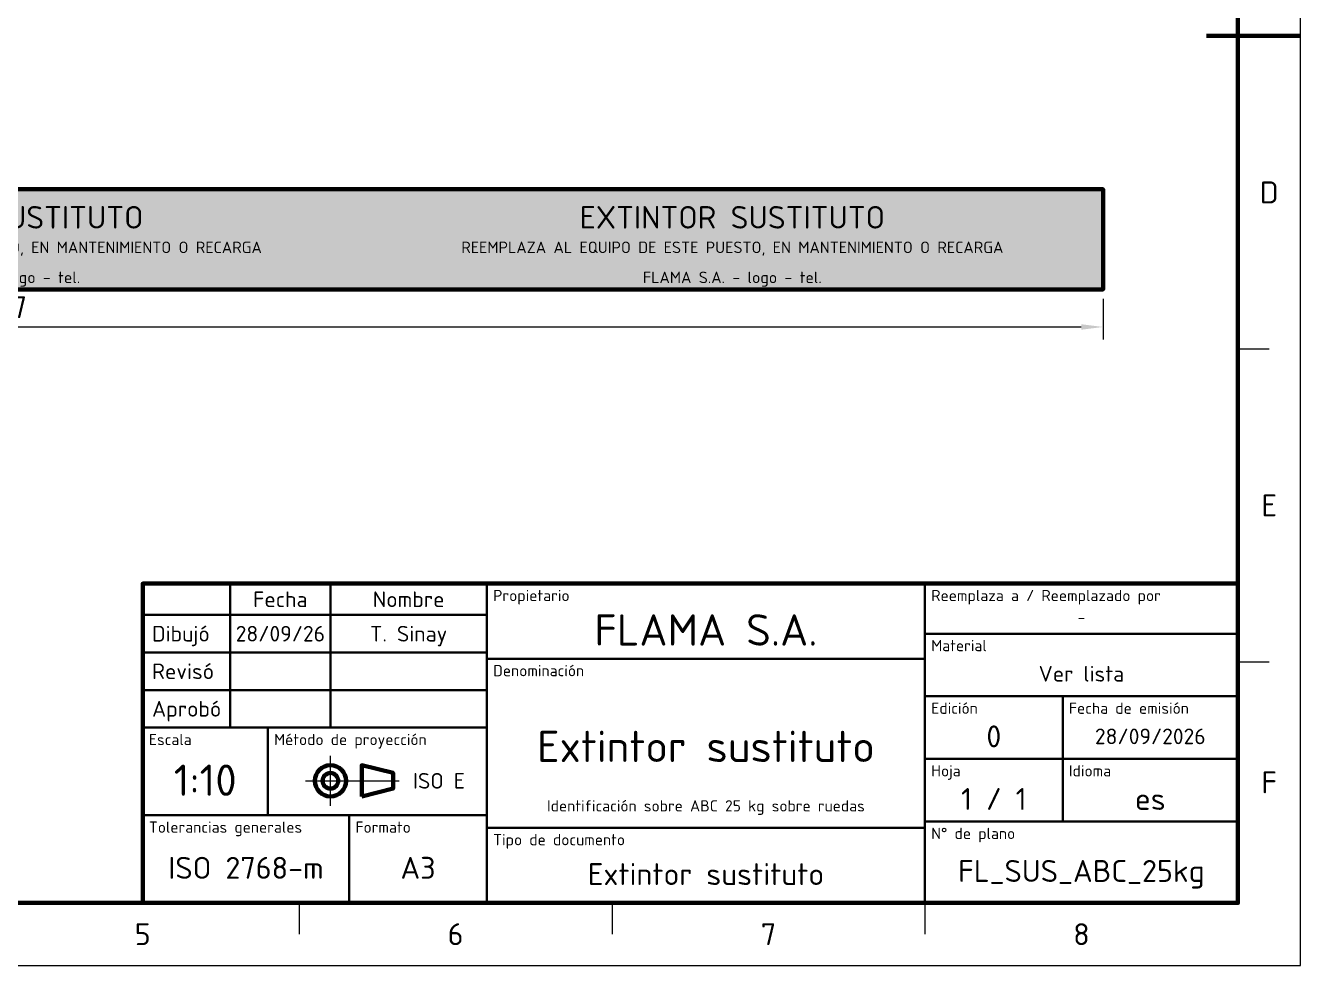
# Model space of a CAD drawing. Header units: millimetres. Extents: x 0 to 420, y 0 to 297.
# Drawn here: x 216.3 to 420, y 0 to 150.2 of the extents above; entities that cross this region are included whole.
import ezdxf
from ezdxf.enums import TextEntityAlignment as Align

# ---------------------------------------------------------------- set-up
doc = ezdxf.new("R2010")
doc.units = ezdxf.units.MM
doc.linetypes.add('IRAM-F-TRAZO-PUNTO', pattern=[20, 15, -2, 1, -2])
for name, color, linetype, lineweight in [('01-VISIBLE', 7, 'CONTINUOUS', 70), ('03-EJE', 1, 'IRAM-F-TRAZO-PUNTO', 18), ('04-COTA', 3, 'CONTINUOUS', 18), ('06-TEXTO', 7, 'CONTINUOUS', 25), ('07-RECUADRO', 7, 'CONTINUOUS', 70), ('08-FINA', 5, 'CONTINUOUS', 18), ('10-ROTULO', 7, 'CONTINUOUS', 35), ('11-TEXTO-ROTULO', 7, 'CONTINUOUS', 25), ('13-GRAFICA', 30, 'CONTINUOUS', 18)]:
    doc.layers.add(name, color=color, linetype=linetype, lineweight=lineweight)
doc.styles.add('ISO3098', font='isocpeur.ttf')
doc.dimstyles.new('FLAMA-IRAM', dxfattribs={"dimtxt": 3.5, "dimasz": 3.5, "dimexe": 2, "dimexo": 1.5, "dimgap": 1, "dimtad": 1, "dimdec": 1, "dimtxsty": 'ISO3098', "dimblk": 'IRAM_FLECHA', "dimblk1": 'IRAM_FLECHA', "dimblk2": 'IRAM_FLECHA', "dimcen": 2.5, "dimclrd": 256, "dimclre": 256, "dimclrt": 256, "dimazin": 3, "dimtfac": 1, "dimtmove": 0, "dimatfit": 3, "dimlwd": 18, "dimlwe": 18})

# ---------------------------------------------------------------- blocks, each defined once
blk = doc.blocks.new('IRAM_FLECHA')
blk.add_solid([(0, 0), (-1, 0.125), (-1, -0.125)])

msp = doc.modelspace()

# ---------------------------------------------------------------- hatches: boundary and pattern name
at = {"layer": '13-GRAFICA', "true_color": 0xffd200}
h = msp.add_hatch(color=7, dxfattribs=at)
h.dxf.hatch_style = 1
h.paths.add_polyline_path([(388.46, 108), (388.46, 124), (33, 124), (33, 108)])

# ---------------------------------------------------------------- linework, layer by layer
at = {"layer": '01-VISIBLE'}
for points in [[(33, 108), (388.46, 108), (388.46, 124), (33, 124)], [(270, 27), (275, 28.25), (275, 30.75), (270, 32)]]:
    msp.add_lwpolyline(points, close=True, dxfattribs=at)
for radius in [2.5, 1.25]:
    msp.add_circle((265, 29.5), radius, dxfattribs=at)
at = {"layer": '03-EJE'}
for p, q in [((265, 25.5), (265, 33.5)), ((261, 29.5), (276.5, 29.5))]:
    msp.add_line(p, q, dxfattribs=at)
at = {"layer": '07-RECUADRO'}
msp.add_line((420, 148.5), (405, 148.5), dxfattribs=at)
for points in [[(25, 10), (410, 10), (410, 287), (25, 287)], [(235, 10), (410, 10), (410, 61), (235, 61)]]:
    msp.add_lwpolyline(points, close=True, dxfattribs=at)
at = {"layer": '08-FINA'}
for p, q in [((410, 98.5), (415, 98.5)), ((410, 48.5), (415, 48.5)), ((260, 10), (260, 5)), ((310, 10), (310, 5)), ((360, 10), (360, 5))]:
    msp.add_line(p, q, dxfattribs=at)
msp.add_lwpolyline([(0, 0), (420, 0), (420, 297), (0, 297)], close=True, dxfattribs=at)
at = {"layer": '10-ROTULO'}
for points in [[(235, 56), (249, 56), (249, 61), (235, 61)], [(249, 56), (265, 56), (265, 61), (249, 61)], [(265, 56), (290, 56), (290, 61), (265, 61)], [(290, 49), (360, 49), (360, 61), (290, 61)], [(360, 53), (410, 53), (410, 61), (360, 61)], [(235, 50), (249, 50), (249, 56), (235, 56)], [(249, 50), (265, 50), (265, 56), (249, 56)], [(265, 50), (290, 50), (290, 56), (265, 56)], [(360, 43), (410, 43), (410, 53), (360, 53)], [(235, 44), (249, 44), (249, 50), (235, 50)], [(249, 44), (265, 44), (265, 50), (249, 50)], [(265, 44), (290, 44), (290, 50), (265, 50)], [(290, 22), (360, 22), (360, 49), (290, 49)], [(235, 38), (249, 38), (249, 44), (235, 44)], [(249, 38), (265, 38), (265, 44), (249, 44)], [(265, 38), (290, 38), (290, 44), (265, 44)], [(360, 33), (382, 33), (382, 43), (360, 43)], [(382, 33), (410, 33), (410, 43), (382, 43)], [(235, 24), (255, 24), (255, 38), (235, 38)], [(255, 24), (290, 24), (290, 38), (255, 38)], [(360, 23), (382, 23), (382, 33), (360, 33)], [(382, 23), (410, 23), (410, 33), (382, 33)], [(235, 10), (268, 10), (268, 24), (235, 24)], [(268, 10), (290, 10), (290, 24), (268, 24)], [(360, 10), (410, 10), (410, 23), (360, 23)], [(290, 10), (360, 10), (360, 22), (290, 22)]]:
    msp.add_lwpolyline(points, close=True, dxfattribs=at)

# ---------------------------------------------------------------- texts
at = {"layer": '06-TEXTO', "style": 'ISO3098'}
for s, p in [('D', (415, 123.5)), ('E', (415, 73.5)), ('F', (415, 29.25)), ('5', (235, 5)), ('6', (285, 5)), ('7', (335, 5)), ('8', (385, 5))]:
    msp.add_text(s, height=3.5, dxfattribs=at).set_placement(p, align=Align.MIDDLE_CENTER)
at = {"layer": '11-TEXTO-ROTULO', "style": 'ISO3098'}
for s, height, p in [('Fecha', 2.5, (257, 58.5)), ('Nombre', 2.5, (277.5, 58.5)), ('FLAMA S.A.', 5, (325, 53.6)), ('-', 1.8, (385, 55.6)), ('28/09/26', 2.5, (257, 53)), ('T. Sinay', 2.5, (277.5, 53)), ('Ver lista', 2.5, (385, 46.6)), ('Extintor sustituto', 5, (325, 35)), ('0', 3.5, (371, 36.6)), ('28/09/2026', 2.5, (396, 36.6)), ('1:10', 5, (245, 29.6)), ('1 / 1', 3.5, (371, 26.6)), ('es', 3.5, (396, 26.6)), ('Identificación sobre ABC 25 kg sobre ruedas', 1.8, (325, 25.5)), ('ISO 2768-m', 3.5, (251.5, 15.6)), ('A3', 3.5, (279, 15.6)), ('Extintor sustituto', 3.5, (325, 14.6)), ('FL_SUS_ABC_25kg', 3.5, (385, 15.1))]:
    msp.add_text(s, height=height, dxfattribs=at).set_placement(p, align=Align.MIDDLE_CENTER)
for s, p in [('Propietario', (291, 60)), ('Reemplaza a / Reemplazado por', (361, 60)), ('Material', (361, 52)), ('Denominación', (291, 48)), ('Edición', (361, 42)), ('Fecha de emisión', (383, 42)), ('Escala', (236, 37)), ('Método de proyección', (256, 37)), ('Hoja', (361, 32)), ('Idioma', (383, 32)), ('Tolerancias generales', (236, 23)), ('Formato', (269, 23)), ('Tipo de documento', (291, 21)), ('N° de plano', (361, 22))]:
    msp.add_text(s, height=1.8, dxfattribs=at).set_placement(p, align=Align.TOP_LEFT)
for s, p in [('Dibujó', (236.5, 53)), ('Revisó', (236.5, 47)), ('Aprobó', (236.5, 41))]:
    msp.add_text(s, height=2.5, dxfattribs=at).set_placement(p, align=Align.MIDDLE_LEFT)
msp.add_text('ISO E', height=2.5, dxfattribs=at).set_placement((286.5, 29.5), align=Align.MIDDLE_RIGHT)
at = {"layer": '13-GRAFICA', "true_color": 0x191919, "style": 'ISO3098'}
for s, height, p in [('EXTINTOR SUSTITUTO', 3.6, (210.73, 119.52)), ('EXTINTOR SUSTITUTO', 3.6, (329.217, 119.52)), ('REEMPLAZA AL EQUIPO DE ESTE PUESTO, EN MANTENIMIENTO O RECARGA', 1.84, (210.73, 114.72)), ('REEMPLAZA AL EQUIPO DE ESTE PUESTO, EN MANTENIMIENTO O RECARGA', 1.84, (329.217, 114.72)), ('FLAMA S.A. - logo - tel.', 1.84, (210.73, 109.92)), ('FLAMA S.A. - logo - tel.', 1.84, (329.217, 109.92))]:
    msp.add_text(s, height=height, dxfattribs=at).set_placement(p, align=Align.MIDDLE_CENTER)

# ---------------------------------------------------------------- dimensions: what is measured, and where the dimension line sits
at = {"layer": '04-COTA'}
msp.add_linear_dim(base=(33, 102), p1=(33, 108), p2=(388.4601, 108), dimstyle='FLAMA-IRAM', override={"dimlfac": 2.5}, dxfattribs=at).render()

doc.saveas('drawing.dxf')
